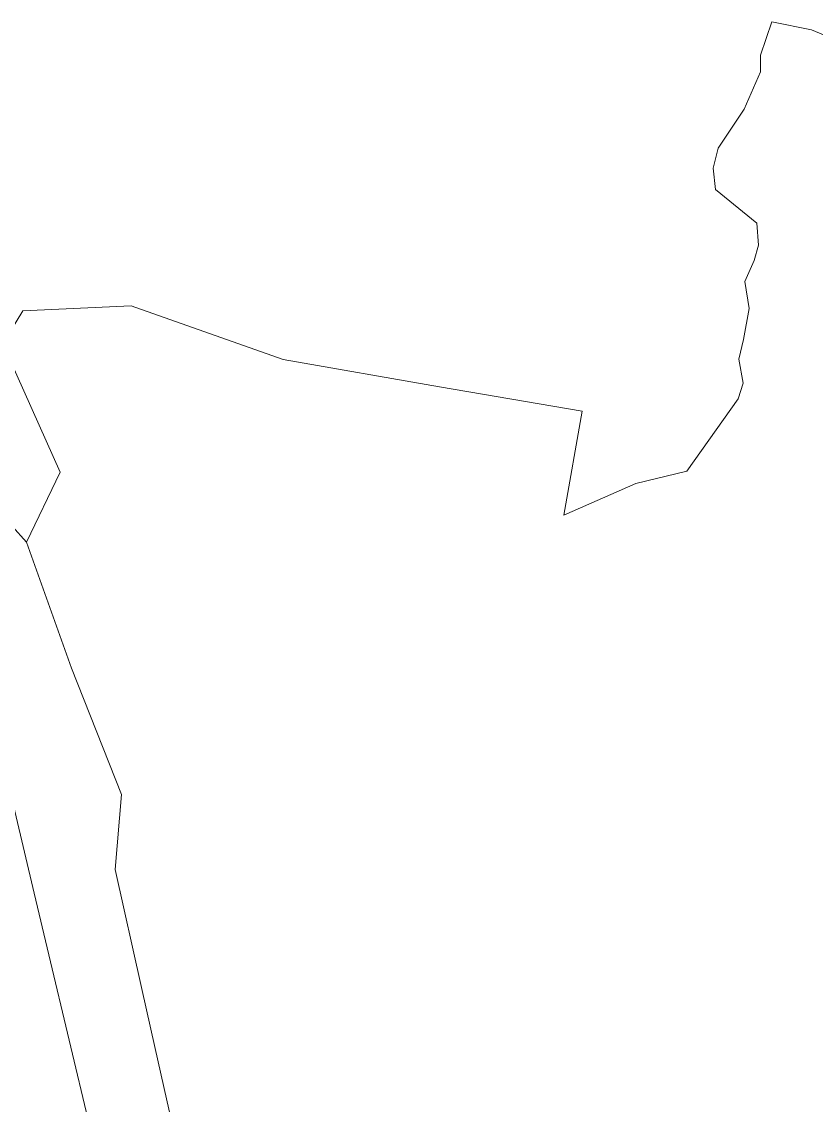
# Model space of a CAD drawing. Header units: metres. Extents: x 543340 to 549474, y 1840490 to 1845220.
# Drawn here: x 547023.1 to 547157.1, y 1842219.6 to 1842402.4 of the extents above; entities that cross this region are included whole.
import ezdxf

# ---------------------------------------------------------------- set-up
doc = ezdxf.new("R2010")
doc.units = ezdxf.units.M
doc.header["$MEASUREMENT"] = 0
doc.layers.add('Level 10', color=7, linetype='Continuous', lineweight=0)

msp = doc.modelspace()

# ---------------------------------------------------------------- linework, layer by layer
at = {"layer": 'Level 10', "color": 7, "lineweight": 0, "flags": 128}
for points in [[(547023.89, 1842314.59), (547029.55, 1842326.41), (547019.88, 1842348.06), (547023.3, 1842353.66), (547041.57, 1842354.5), (547067.18, 1842345.43), (547093.52, 1842340.81), (547117.6, 1842336.71), (547114.52, 1842319.17), (547126.66, 1842324.53), (547135.27, 1842326.62), (547143.9, 1842338.78), (547144.78, 1842341.43), (547144.05, 1842345.47), (547144.83, 1842348.83), (547145.8, 1842354.01), (547145.06, 1842358.59), (547146.59, 1842362.14), (547147.34, 1842364.74), (547147.06, 1842368.4), (547140.11, 1842374.12), (547139.7, 1842377.7), (547140.54, 1842381.06), (547144.91, 1842387.65), (547147.7, 1842393.95), (547147.67, 1842396.77), (547149.57, 1842402.41), (547156.31, 1842401.05), (547158.31, 1842400.21)], [(547000, 1842340.78), (547002.06, 1842338.88), (547023.89, 1842314.59)], [(547023.89, 1842314.59), (547031.49, 1842293.38), (547039.89, 1842272.03), (547038.83, 1842259.42), (547043.3, 1842239.49), (547045.6, 1842229.22), (547054.12, 1842191.26), (547063.73, 1842168.42), (547070.81, 1842154.68), (547082.27, 1842125.56), (547094.09, 1842097.02), (547103.9, 1842077.65), (547107.52, 1842072.6), (547114.88, 1842069.08), (547129.48, 1842070.15), (547143.4, 1842071.16), (547160.18, 1842072.22)], [(547018.59, 1842283.06), (547025.17, 1842255.42), (547027.66, 1842245), (547034.51, 1842216.22), (547038.83, 1842200.15), (547039.2, 1842199.07), (547066.01, 1842120.44), (547077.14, 1842094.18), (547088.78, 1842074.36), (547089.67, 1842072.72), (547095.49, 1842062.06), (547098.21, 1842059.16), (547101.17, 1842058), (547107.32, 1842055.58), (547120.11, 1842054.95), (547138.25, 1842056.79), (547162.87, 1842054.64), (547193.21, 1842044.14), (547212.02, 1842026.28), (547215.52, 1842019.95), (547220.82, 1842010.37), (547226.56, 1842000)]]:
    msp.add_lwpolyline(points, dxfattribs=at)

doc.saveas('drawing.dxf')
